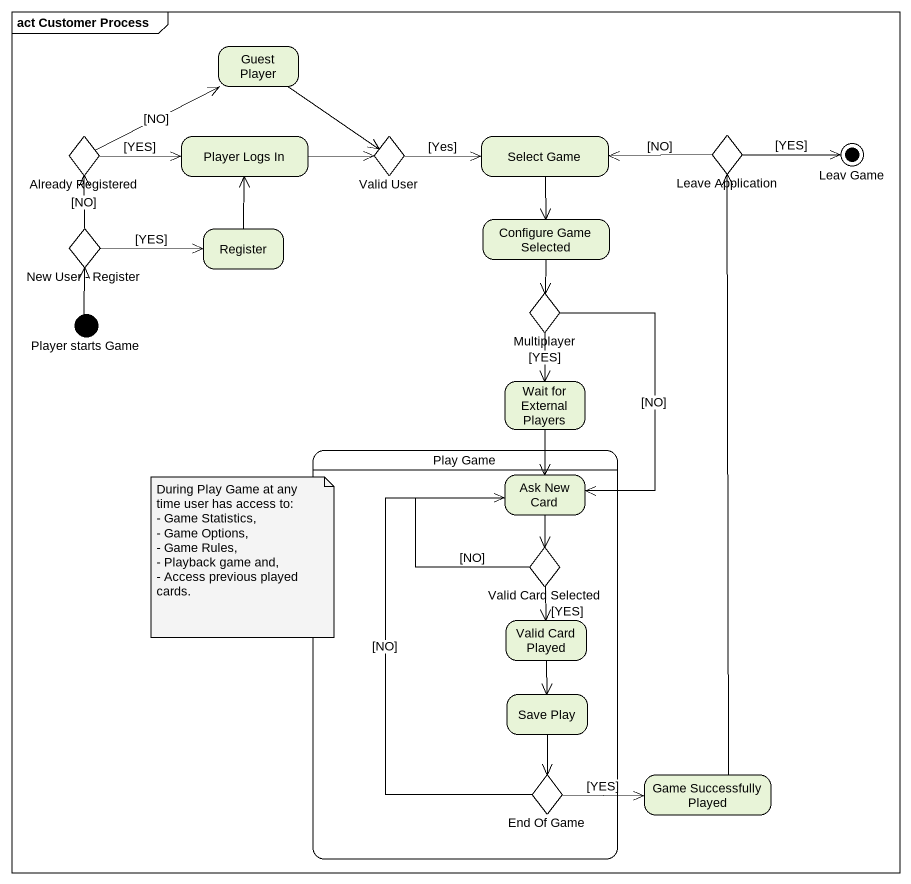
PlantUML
@startuml
mainframe act Customer Process
hide empty description
state "Guest Player" as Guest_Player
state "Already Registered" as Already_Registered <<choice>>
state "Player Logs In" as Player_Logs_In
state "Valid User" as Valid_User <<choice>>
state "Select Game" as Select_Game
state "Leave Application" as Leave_Application <<choice>>
state "Leav Game" as Leav_Game <<end>>
state "Configure Game Selected" as Configure_Game_Selected
state "New User - Register" as New_User_Register <<choice>>
state Register
state "Player starts Game" as Player_starts_Game <<start>>
state Multiplayer <<choice>>
state "Wait for External Players" as Wait_for_External_Players
state "Play Game" as Play_Game {
  state "Ask New Card" as Ask_New_Card
  state "Valid Card Selected" as Valid_Card_Selected <<choice>>
  state "Valid Card Played" as Valid_Card_Played
  state "Save Play" as Save_Play
  state "End Of Game" as End_Of_Game <<choice>>
}
state "Game Successfully Played" as Game_Successfully_Played
Guest_Player --> Valid_User
Already_Registered -right-> Guest_Player : [NO]
Already_Registered -right-> Player_Logs_In : [YES]
Player_Logs_In -right-> Valid_User
Valid_User -right-> Select_Game : [Yes]
Select_Game --> Configure_Game_Selected
Leave_Application -left-> Select_Game : [NO]
Leave_Application -right-> Leav_Game : [YES]
Configure_Game_Selected --> Multiplayer
New_User_Register -up-> Already_Registered : [NO]
New_User_Register -right-> Register : [YES]
Register -up-> Player_Logs_In
Player_starts_Game -up-> New_User_Register
Multiplayer --> Wait_for_External_Players : [YES]
Multiplayer --> Ask_New_Card : [NO]
Wait_for_External_Players --> Ask_New_Card
Ask_New_Card --> Valid_Card_Selected
Valid_Card_Selected -up-> Ask_New_Card : [NO]
Valid_Card_Selected --> Valid_Card_Played : [YES]
Valid_Card_Played --> Save_Play
Save_Play --> End_Of_Game
End_Of_Game -up-> Ask_New_Card : [NO]
End_Of_Game -right-> Game_Successfully_Played : [YES]
Game_Successfully_Played -up-> Leave_Application
note as N1
  During Play Game at any time user has access to:
  - Game Statistics,
  - Game Options,
  - Game Rules,
  - Playback game and,
  - Access previous played cards.
end note
@enduml
